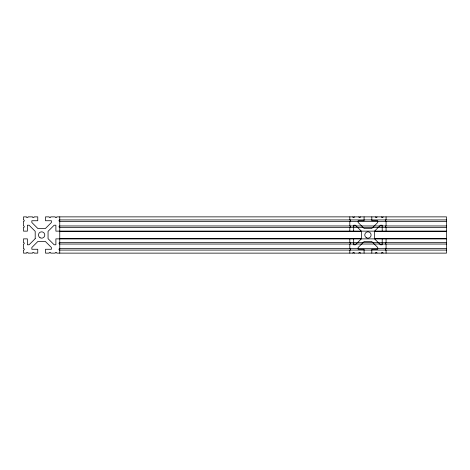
<?xml version="1.0" encoding="UTF-8"?>
<svg xmlns="http://www.w3.org/2000/svg" width="470" height="470" viewBox="0 0 470 470"><rect width="100%" height="100%" fill="white"/><g stroke="black" fill="none" stroke-linecap="round" stroke-linejoin="round"><path stroke-width="0.7" d="M446.5 219.919L59.755 219.919A0.723 0.723 0 0 0 58.979 220.642A0.723 0.723 0 0 0 59.755 221.364L446.5 221.364M446.5 225.964L59.755 225.964A0.723 0.723 0 0 0 59.032 226.687A0.723 0.723 0 0 0 59.755 227.41L446.5 227.41M446.5 231.134L55.889 231.134L55.889 225.212L54.168 225.212L48.057 231.322L48.057 238.678L54.168 244.788L55.889 244.788L55.889 238.866L446.5 238.866M361.371 231.287L59.755 231.287L59.755 238.713L361.371 238.713M374.584 231.287L446.5 231.287M374.584 238.713L446.5 238.713M446.5 242.591L59.755 242.591A0.723 0.723 0 0 0 59.032 243.313A0.723 0.723 0 0 0 59.755 244.042L446.5 244.036M446.5 248.636L59.755 248.636A0.723 0.723 0 0 0 58.979 249.359A0.723 0.723 0 0 0 59.755 250.081L446.5 250.081M386.07 216.87L386.07 219.919A0.723 0.723 0 0 0 385.294 220.642A0.723 0.723 0 0 0 386.07 221.364L386.07 225.958A0.723 0.723 0 0 0 385.347 226.687A0.723 0.723 0 0 0 386.07 227.41L386.07 231.134M386.07 238.866L386.07 242.591A0.723 0.723 0 0 0 385.347 243.313A0.723 0.723 0 0 0 386.07 244.042L386.07 248.636A0.723 0.723 0 0 0 385.294 249.359A0.723 0.723 0 0 0 386.07 250.081L386.07 253.13M382.204 231.134L382.204 225.212L380.483 225.212L374.373 231.322L374.373 238.678L380.483 244.788L382.204 244.788L382.204 238.866M371.811 216.87L371.811 220.741L377.733 220.741L377.733 222.492L371.653 228.573L364.232 228.573L358.152 222.492L358.152 220.741L364.074 220.741L364.074 216.87M371.811 253.13L371.811 249.259L377.733 249.259L377.733 247.508L371.653 241.427L364.232 241.427L358.152 247.508L358.152 249.259L364.074 249.259L364.074 253.13M353.681 231.134L353.681 225.212L355.402 225.212L361.512 231.322L361.512 238.678L355.402 244.788L353.681 244.788L353.681 238.866M349.815 216.87L349.815 219.919A0.723 0.723 0 0 1 350.591 220.642A0.723 0.723 0 0 1 349.815 221.364L349.815 225.964A0.723 0.723 0 0 1 350.591 226.687A0.723 0.723 0 0 1 349.815 227.41L349.815 231.134M349.815 238.866L349.815 242.591A0.723 0.723 0 0 1 350.591 243.313A0.723 0.723 0 0 1 349.815 244.036L349.815 248.636A0.723 0.723 0 0 1 350.591 249.359A0.723 0.723 0 0 1 349.815 250.081L349.815 253.13M59.755 216.87L59.755 231.134M59.755 238.866L59.755 253.13M352.864 253.13A0.723 0.723 0 0 1 353.587 252.349A0.723 0.723 0 0 1 354.31 253.13M381.575 253.13A0.723 0.723 0 0 1 382.298 252.349A0.723 0.723 0 0 1 383.027 253.13M375.536 253.13A0.723 0.723 0 0 1 376.259 252.349A0.723 0.723 0 0 1 376.981 253.13M358.904 253.13A0.723 0.723 0 0 1 359.626 252.349A0.723 0.723 0 0 1 360.355 253.13M354.31 216.87A0.723 0.723 0 0 1 353.587 217.651A0.723 0.723 0 0 1 352.864 216.87M360.355 216.87A0.723 0.723 0 0 1 359.626 217.651A0.723 0.723 0 0 1 358.904 216.87M376.981 216.87A0.723 0.723 0 0 1 376.259 217.651A0.723 0.723 0 0 1 375.536 216.87M383.027 216.87A0.723 0.723 0 0 1 382.298 217.651A0.723 0.723 0 0 1 381.575 216.87M35.197 238.678L29.087 244.788L27.366 244.788L27.366 238.866L23.5 238.866L23.5 242.591A0.723 0.723 0 0 1 24.281 243.313A0.723 0.723 0 0 1 23.5 244.036L23.5 248.636A0.723 0.723 0 0 1 24.281 249.359A0.723 0.723 0 0 1 23.5 250.081L23.5 253.13L26.549 253.13A0.723 0.723 0 0 1 27.272 252.349A0.723 0.723 0 0 1 27.994 253.13L32.594 253.13A0.723 0.723 0 0 1 33.317 252.349A0.723 0.723 0 0 1 34.04 253.13L37.759 253.13L37.759 249.259L31.837 249.259L31.837 247.508L37.917 241.427L45.343 241.427L51.418 247.508L51.418 249.259L45.496 249.259L45.496 253.13L49.221 253.13A0.723 0.723 0 0 1 49.943 252.349A0.723 0.723 0 0 1 50.666 253.13L55.266 253.13A0.723 0.723 0 0 1 55.989 252.349A0.723 0.723 0 0 1 56.711 253.13L446.5 253.13L446.5 216.87L56.711 216.87A0.723 0.723 0 0 1 55.989 217.651A0.723 0.723 0 0 1 55.266 216.87L50.666 216.87A0.723 0.723 0 0 1 49.943 217.651A0.723 0.723 0 0 1 49.221 216.87L45.496 216.87L45.496 220.741L51.418 220.741L51.418 222.492L45.343 228.573L37.917 228.573L31.837 222.492L31.837 220.741L37.759 220.741L37.759 216.87L34.04 216.87A0.723 0.723 0 0 1 33.317 217.651A0.723 0.723 0 0 1 32.594 216.87L27.994 216.87A0.723 0.723 0 0 1 27.272 217.651A0.723 0.723 0 0 1 26.549 216.87L23.5 216.87L23.5 219.919A0.723 0.723 0 0 1 24.281 220.642A0.723 0.723 0 0 1 23.5 221.364L23.5 225.964A0.723 0.723 0 0 1 24.281 226.687A0.723 0.723 0 0 1 23.5 227.41L23.5 231.134L27.366 231.134L27.366 225.212L29.087 225.212L35.197 231.322L35.197 238.678M366.359 237.744A3.167 3.167 0 0 0 371.112 235A3.167 3.167 0 0 0 366.359 232.256A3.167 3.167 0 0 0 366.359 237.744M40.044 237.744A3.167 3.167 0 0 0 44.797 235A3.167 3.167 0 0 0 40.044 232.256A3.167 3.167 0 0 0 40.044 237.744"/></g></svg>
